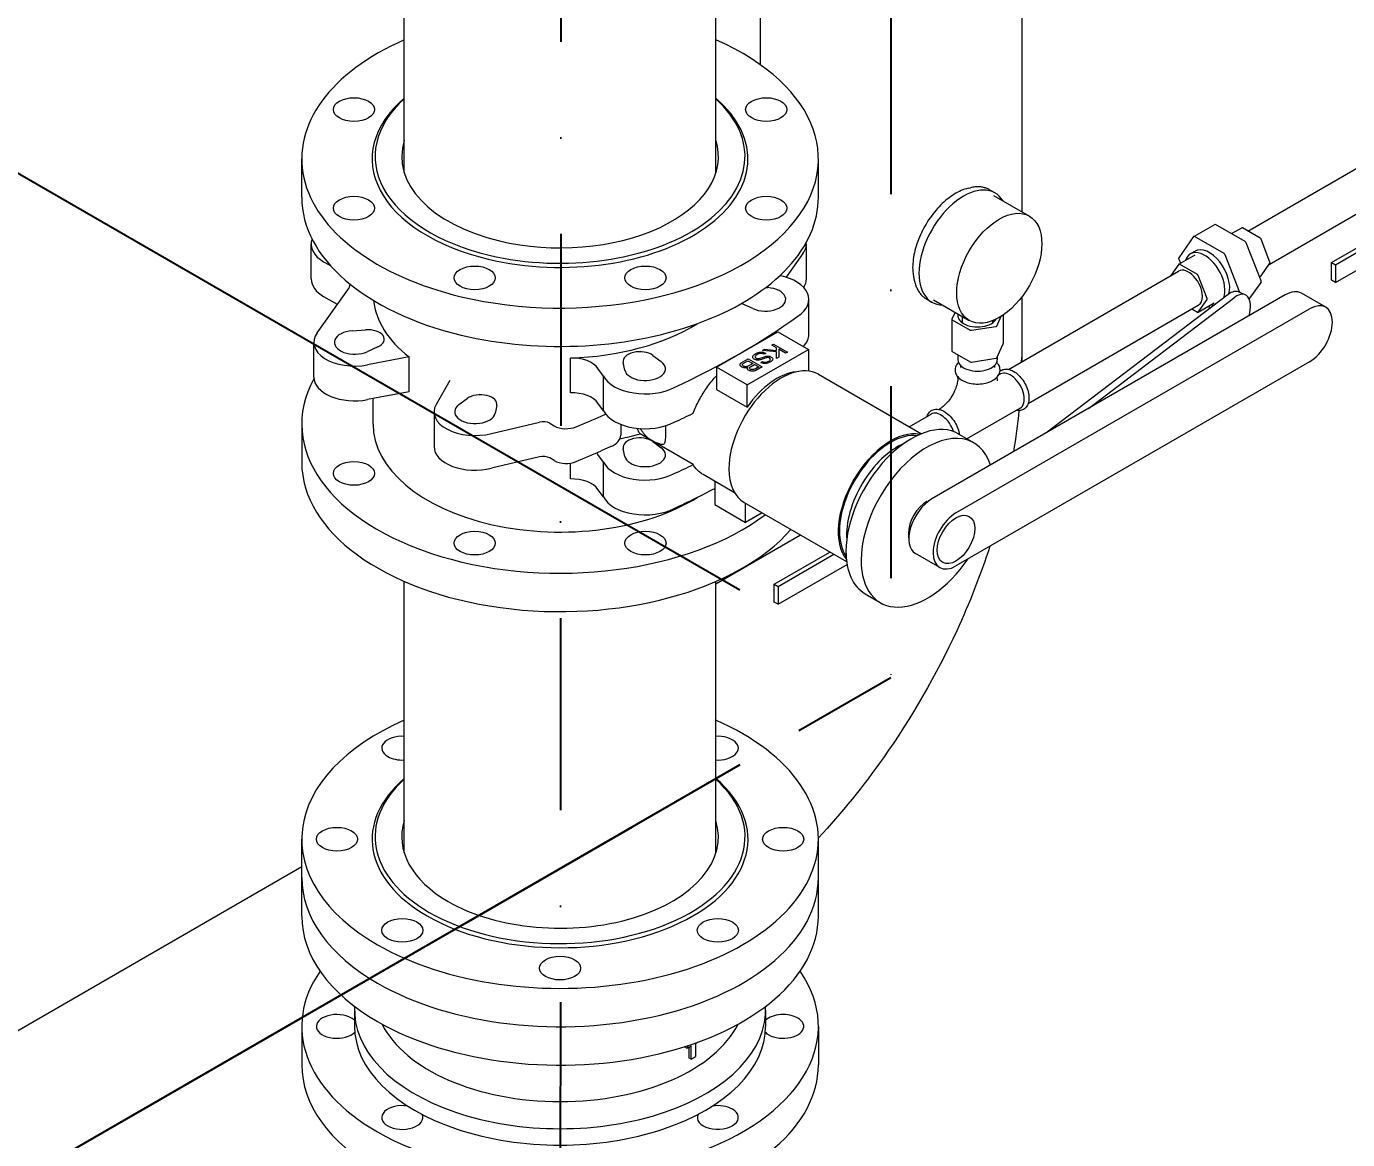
# Model space of a CAD drawing. Header units: millimetres. Extents: x -312439 to 477422, y -331570 to 212570.
# Drawn here: x 341843 to 342717, y 173061 to 173797 of the extents above; entities that cross this region are included whole.
import ezdxf

# ---------------------------------------------------------------- set-up
doc = ezdxf.new("R2010")
doc.units = ezdxf.units.MM
doc.linetypes.add('DASHDOT', pattern=[25.4, 12.7, -6.35, 0, -6.35])
doc.styles.add('ROMAND', font='ROMAND.SHX')
doc.dimstyles.new('1-50 (MILIMETRO)', dxfattribs={"dimscale": 0, "dimtxt": 125, "dimasz": 125, "dimexe": 100, "dimexo": 100, "dimgap": 50, "dimtad": 0, "dimdec": 0, "dimzin": 0, "dimdsep": 46, "dimtxsty": 'ROMAND', "dimcen": -390, "dimclrd": 1, "dimclre": 1, "dimclrt": 3, "dimadec": 0, "dimazin": 0, "dimtfac": 1, "dimtdec": 0, "dimtix": 1, "dimtmove": 2, "dimatfit": 2, "dimfxl": 1, "dimtvp": 1, "dimtolj": 1, "dimtzin": 0, "dimarcsym": 0})

# ---------------------------------------------------------------- blocks, each defined once
blk = doc.blocks.new('*D91')
at = {"color": 1, "lineweight": -2, "transparency": 16777216}
for p, q in [((340583.83, 175468.81), (340583.83, 175778.51)), ((340692.09, 175600.54), (343936.01, 173727.65)), ((344044.27, 173470.93), (344044.27, 173780.62))]:
    blk.add_line(p, q, dxfattribs=at)
at = {"color": 1, "transparency": 16777216}
for points in [[(340702.5, 175618.58), (340681.67, 175582.49), (340583.83, 175663.04)], [(343946.43, 173745.69), (343925.6, 173709.61), (344044.27, 173665.15)]]:
    blk.add_solid(points, dxfattribs=at)
at = {"layer": 'Defpoints', "color": 0, "transparency": 16777216}
for p in [(340583.83, 175353.34), (344044.27, 173665.15), (344044.27, 173355.46)]:
    blk.add_point(p, dxfattribs=at)
at = {"color": 3, "transparency": 16777216, "insert": (343306.82, 174243.74), "char_height": 125, "attachment_point": 5, "rotation": 330, "style": 'ROMAND'}
blk.add_mtext('\\A1;3996', dxfattribs=at)
blk = doc.blocks.new('*D127')
at = {"color": 1, "lineweight": -2, "transparency": 16777216}
for p, q in [((342314.56, 173424.3), (341072.55, 174141.37)), ((340339.68, 173602.78), (341064.3, 174021.14)), ((341373.43, 172880.94), (340131.42, 173598.01))]:
    blk.add_line(p, q, dxfattribs=at)
at = {"color": 1, "transparency": 16777216}
for points in [[(341053.88, 174039.18), (341074.71, 174003.1), (341172.55, 174083.64)], [(340329.26, 173620.82), (340350.09, 173584.74), (340231.42, 173540.28)]]:
    blk.add_solid(points, dxfattribs=at)
at = {"layer": 'Defpoints', "color": 0, "transparency": 16777216}
for p in [(341172.55, 174083.64), (342414.56, 173366.56), (341473.43, 172823.2)]:
    blk.add_point(p, dxfattribs=at)
at = {"color": 3, "transparency": 16777216, "insert": (340639.49, 173920.21), "char_height": 125, "attachment_point": 5, "rotation": 30, "style": 'ROMAND'}
blk.add_mtext('\\A1;1087', dxfattribs=at)
blk = doc.blocks.new('*D60')
at = {"color": 1, "lineweight": -2, "transparency": 16777216}
for p, q in [((342314.56, 175046.31), (341618.33, 174644.34)), ((341718.33, 174577.07), (341718.33, 173089.59)), ((342314.56, 173308.83), (341618.33, 172906.86))]:
    blk.add_line(p, q, dxfattribs=at)
at = {"color": 1, "transparency": 16777216}
for points in [[(341697.49, 174577.07), (341739.16, 174577.07), (341718.33, 174702.07)], [(341697.49, 173089.59), (341739.16, 173089.59), (341718.33, 172964.59)]]:
    blk.add_solid(points, dxfattribs=at)
at = {"layer": 'Defpoints', "color": 0, "transparency": 16777216}
for p in [(342414.56, 175104.04), (342414.56, 173366.56), (341718.33, 172964.59)]:
    blk.add_point(p, dxfattribs=at)
at = {"color": 3, "transparency": 16777216, "insert": (341593.33, 174175.95), "char_height": 125, "attachment_point": 5, "rotation": 90, "style": 'ROMAND'}
blk.add_mtext('\\A1;1737', dxfattribs=at)

msp = doc.modelspace()

# ---------------------------------------------------------------- linework, layer by layer
at = {"color": 6, "linetype": 'DASHDOT', "ltscale": 10}
for p, q in [((342196.579, 174422.222), (342195.725, 172746.055)), ((342414.561, 174067.409), (342414.561, 173366.564))]:
    msp.add_line(p, q, dxfattribs=at)
at = {"color": 5, "linetype": 'Continuous', "lineweight": 0, "extrusion": (4.44089e-16, 0.816497, 0.57735)}
for p, q in [((342092.663, 173700.454), (342092.663, 174185.405)), ((342298.787, 173700.454), (342298.787, 174134.251)), ((342328.032, 173828.679), (342328.032, 173771.965)), ((342501.089, 173828.679), (342501.089, 173674.629)), ((342024.873, 173684.155), (342024.873, 173709.555)), ((342366.577, 173684.155), (342366.577, 173709.555)), ((342650.718, 173661.836), (342725.761, 173705.163)), ((342465.575, 173690.099), (342467.264, 173690.495)), ((342479.838, 173689.108), (342483.471, 173687.01)), ((342482.514, 173685.354), (342506.154, 173671.705)), ((342664.694, 173639.783), (342738.805, 173682.571)), ((342706.042, 173641.067), (342769.09, 173677.467)), ((342708.597, 173639.592), (342771.645, 173675.992)), ((342614.871, 173658.267), (342628.728, 173666.267)), ((342648.876, 173654.9), (342629.284, 173666.211)), ((342639.86, 173660.105), (342646.605, 173664)), ((342658.825, 173657.156), (342647.047, 173663.956)), ((342708.597, 173627.792), (342771.645, 173664.192)), ((342031.111, 173630.127), (342031.111, 173653.127)), ((342358.616, 173630.127), (342358.616, 173653.127)), ((342614.746, 173658.151), (342604.951, 173644.215)), ((342635.019, 173646.9), (342615.428, 173658.211)), ((342659.353, 173628.805), (342649.557, 173654.053)), ((342665.256, 173641.304), (342659.367, 173656.482)), ((342356.376, 173646.896), (342345.249, 173631.305)), ((342604.951, 173643.306), (342606.014, 173640.564)), ((342605.036, 173640), (342615.748, 173646.184)), ((342615.717, 173648.521), (342612.573, 173646.706)), ((342645.318, 173621.266), (342635.7, 173646.053)), ((342044.028, 173638.774), (342039.556, 173641.356)), ((342492.274, 173570.359), (342604.845, 173635.352)), ((342604.936, 173639.907), (342599.61, 173632.329)), ((342617.256, 173633.156), (342605.478, 173639.956)), ((342659.367, 173632.204), (342665.256, 173640.582)), ((342706.042, 173629.267), (342706.042, 173641.067)), ((342706.042, 173641.067), (342708.597, 173639.592)), ((342708.597, 173639.592), (342708.597, 173627.792)), ((342430.131, 173628.708), (342430.632, 173627.047)), ((342623.686, 173617.304), (342617.798, 173632.482)), ((342651.511, 173616.741), (342659.353, 173627.897)), ((342658.289, 173631.547), (342659.267, 173632.112)), ((342708.597, 173627.792), (342706.042, 173629.267)), ((342035.075, 173594.414), (342055.439, 173622.953)), ((342048.482, 173613.203), (342039.556, 173618.356)), ((342331.792, 173624.5), (342333.157, 173624.403)), ((342438.12, 173616.851), (342441.753, 173614.754)), ((342675.402, 173619.612), (342441.575, 173484.612)), ((342501.089, 173618.181), (342501.089, 173578.514)), ((342637.673, 173619.896), (342517.127, 173528.232)), ((342545.243, 173544.465), (342641.966, 173618.014)), ((342648.85, 173619.717), (342644.557, 173621.599)), ((342702.149, 173611.418), (342686.118, 173620.674)), ((342323.219, 173610.551), (342316.24, 173613.696)), ((342360.342, 173593.679), (342360.342, 173616.679)), ((342442.71, 173616.411), (342466.35, 173602.762)), ((342457.039, 173608.137), (342454.933, 173603.599)), ((342457.605, 173475.357), (342691.432, 173610.357)), ((342505.318, 173547.767), (342617.889, 173612.76)), ((342613.585, 173610.275), (342617.256, 173608.156)), ((342617.698, 173608.112), (342628.411, 173614.297)), ((342617.798, 173608.204), (342623.686, 173616.582)), ((342624.443, 173612.006), (342626.066, 173611.07)), ((342454.903, 173603.467), (342454.903, 173582.467)), ((342455.162, 173603.106), (342466.94, 173596.306)), ((342461.866, 173601.128), (342461.866, 173605.351)), ((342481.887, 173601.128), (342481.887, 173602.606)), ((342484.508, 173599.024), (342487.51, 173605.492)), ((342488.85, 173606.371), (342488.85, 173587.445)), ((342058.293, 173595.903), (342067.08, 173596.529)), ((342299.174, 173571.737), (342339.769, 173595.174)), ((342339.769, 173595.174), (342360.066, 173583.455)), ((342467.794, 173596.174), (342483.883, 173598.663)), ((342032.834, 173565.183), (342032.834, 173588.183)), ((342075.211, 173585.196), (342068.231, 173582.051)), ((342319.471, 173560.018), (342360.066, 173583.455)), ((342329.664, 173582.878), (342331.045, 173583.675)), ((342338.898, 173581.931), (342329.664, 173582.878)), ((342331.045, 173583.675), (342338.812, 173582.878)), ((342335.705, 173586.416), (342336.87, 173587.088)), ((342338.812, 173584.622), (342335.705, 173586.416)), ((342336.87, 173587.088), (342346.104, 173581.807)), ((342338.812, 173582.878), (342338.812, 173584.622)), ((342338.898, 173577.597), (342338.898, 173581.931)), ((342344.939, 173581.134), (342340.322, 173583.75)), ((342340.322, 173583.75), (342340.365, 173578.494)), ((342360.066, 173583.455), (342360.066, 173569.226)), ((342455.162, 173582.106), (342466.94, 173575.306)), ((342484.508, 173578.024), (342488.819, 173587.313)), ((342095.83, 173578.535), (342068.432, 173573.319)), ((342095.83, 173555.535), (342095.83, 173578.535)), ((342202.553, 173554.846), (342202.553, 173577.846)), ((342238.597, 173569.809), (342237.513, 173574.882)), ((342257.143, 173579.576), (342262.589, 173575.546)), ((342314.821, 173573.71), (342314.95, 173574.034)), ((342314.821, 173573.362), (342314.821, 173573.71)), ((342314.864, 173573.237), (342314.821, 173573.362)), ((342314.95, 173572.938), (342314.864, 173573.237)), ((342314.95, 173574.034), (342315.166, 173574.308)), ((342315.166, 173574.308), (342315.425, 173574.557)), ((342315.425, 173574.557), (342315.597, 173574.707)), ((342315.597, 173574.707), (342320.171, 173577.348)), ((342316.374, 173573.411), (342316.417, 173573.735)), ((342316.46, 173573.112), (342316.374, 173573.411)), ((342316.417, 173573.735), (342316.633, 173574.009)), ((342316.719, 173572.814), (342316.46, 173573.112)), ((342316.633, 173574.009), (342316.935, 173574.283)), ((342316.935, 173574.283), (342319.999, 173576.052)), ((342319.999, 173576.052), (342323.192, 173574.258)), ((342323.192, 173574.258), (342320.128, 173572.49)), ((342320.171, 173577.348), (342329.405, 173572.066)), ((342321.595, 173572.091), (342324.227, 173573.661)), ((342323.17, 173578.538), (342323.278, 173578.999)), ((342323.192, 173578.052), (342323.17, 173578.538)), ((342323.364, 173577.753), (342323.192, 173578.052)), ((342323.278, 173578.999), (342323.515, 173579.41)), ((342323.688, 173577.367), (342323.364, 173577.753)), ((342323.515, 173579.41), (342323.731, 173579.684)), ((342324.012, 173577.105), (342323.688, 173577.367)), ((342323.731, 173579.684), (342324.012, 173579.945)), ((342324.012, 173579.945), (342324.529, 173580.369)), ((342324.443, 173576.856), (342324.012, 173577.105)), ((342324.227, 173573.661), (342327.118, 173571.991)), ((342325.177, 173576.607), (342324.443, 173576.856)), ((342324.529, 173580.369), (342325.306, 173580.817)), ((342324.788, 173578.874), (342324.745, 173578.749)), ((342324.745, 173578.749), (342324.745, 173578.45)), ((342324.745, 173578.45), (342324.875, 173578.176)), ((342324.918, 173579.148), (342324.788, 173578.874)), ((342324.875, 173578.176), (342325.134, 173577.878)), ((342325.134, 173579.422), (342324.918, 173579.148)), ((342325.436, 173579.696), (342325.134, 173579.422)), ((342325.134, 173577.878), (342325.587, 173577.641)), ((342325.651, 173576.482), (342325.177, 173576.607)), ((342325.306, 173580.817), (342325.759, 173581.054)), ((342325.824, 173579.97), (342325.436, 173579.696)), ((342325.587, 173577.641), (342325.997, 173577.504)), ((342326.406, 173576.42), (342325.651, 173576.482)), ((342325.759, 173581.054), (342326.234, 173581.253)), ((342326.04, 173580.095), (342325.824, 173579.97)), ((342325.997, 173577.504), (342326.428, 173577.454)), ((342326.557, 173580.344), (342326.04, 173580.095)), ((342326.234, 173581.253), (342326.708, 173581.428)), ((342327.205, 173576.433), (342326.406, 173576.42)), ((342326.428, 173577.454), (342326.903, 173577.479)), ((342327.248, 173580.593), (342326.557, 173580.344)), ((342326.708, 173581.428), (342327.162, 173581.565)), ((342326.903, 173577.479), (342327.442, 173577.566)), ((342327.162, 173581.565), (342327.636, 173581.664)), ((342327.96, 173576.595), (342327.205, 173576.433)), ((342327.895, 173580.767), (342327.248, 173580.593)), ((342327.442, 173577.566), (342328.068, 173577.728)), ((342327.636, 173581.664), (342328.132, 173581.726)), ((342328.542, 173580.817), (342327.895, 173580.767)), ((342328.197, 173576.657), (342327.96, 173576.595)), ((342328.068, 173577.728), (342329.643, 173578.264)), ((342328.132, 173581.726), (342328.801, 173581.739)), ((342331.908, 173577.902), (342328.197, 173576.657)), ((342329.233, 173580.792), (342328.542, 173580.817)), ((342328.542, 173574.863), (342329.664, 173575.511)), ((342328.758, 173574.739), (342328.542, 173574.863)), ((342329.146, 173574.564), (342328.758, 173574.739)), ((342328.801, 173581.739), (342329.535, 173581.714)), ((342329.578, 173574.415), (342329.146, 173574.564)), ((342329.751, 173580.693), (342329.233, 173580.792)), ((342329.535, 173581.714), (342330.053, 173581.614)), ((342330.355, 173574.215), (342329.578, 173574.415)), ((342329.643, 173578.264), (342331.779, 173578.974)), ((342329.664, 173575.511), (342330.139, 173575.287)), ((342330.225, 173580.518), (342329.751, 173580.693)), ((342330.053, 173581.614), (342330.527, 173581.49)), ((342330.139, 173575.287), (342330.614, 173575.162)), ((342330.743, 173580.319), (342330.225, 173580.518)), ((342331.023, 173574.153), (342330.355, 173574.215)), ((342330.527, 173581.49), (342331.002, 173581.315)), ((342330.614, 173575.162), (342331.347, 173575.087)), ((342331.822, 173580.942), (342330.743, 173580.319)), ((342331.002, 173581.315), (342331.433, 173581.116)), ((342331.477, 173574.166), (342331.023, 173574.153)), ((342331.347, 173575.087), (342331.692, 173575.087)), ((342331.433, 173581.116), (342331.822, 173580.942)), ((342332.124, 173574.24), (342331.477, 173574.166)), ((342331.692, 173575.087), (342332.253, 173575.162)), ((342331.779, 173578.974), (342332.037, 173579.023)), ((342332.188, 173577.99), (342331.908, 173577.902)), ((342332.037, 173579.023), (342332.534, 173579.111)), ((342332.361, 173574.278), (342332.124, 173574.24)), ((342332.749, 173578.114), (342332.188, 173577.99)), ((342332.253, 173575.162), (342332.728, 173575.287)), ((342332.814, 173574.39), (342332.361, 173574.278)), ((342332.534, 173579.111), (342333.03, 173579.148)), ((342332.728, 173575.287), (342333.203, 173575.461)), ((342333.03, 173578.152), (342332.749, 173578.114)), ((342333.03, 173574.464), (342332.814, 173574.39)), ((342333.03, 173579.148), (342333.289, 173579.148)), ((342333.677, 173578.102), (342333.03, 173578.152)), ((342333.505, 173574.589), (342333.03, 173574.464)), ((342333.203, 173575.461), (342333.85, 173575.785)), ((342333.289, 173579.148), (342333.979, 173579.073)), ((342333.936, 173574.788), (342333.505, 173574.589)), ((342334.281, 173577.878), (342333.677, 173578.102)), ((342333.85, 173575.785), (342334.195, 173576.034)), ((342334.411, 173575.013), (342333.936, 173574.788)), ((342333.979, 173579.073), (342334.411, 173578.974)), ((342334.195, 173576.034), (342334.605, 173576.445)), ((342334.777, 173577.367), (342334.281, 173577.878)), ((342334.411, 173578.974), (342335.058, 173578.725)), ((342335.403, 173575.586), (342334.411, 173575.013)), ((342334.605, 173576.445), (342334.756, 173576.732)), ((342334.756, 173576.732), (342334.821, 173577.043)), ((342334.821, 173577.043), (342334.777, 173577.367)), ((342335.058, 173578.725), (342335.446, 173578.5)), ((342335.554, 173575.723), (342335.403, 173575.586)), ((342335.446, 173578.5), (342335.813, 173578.239)), ((342335.835, 173576.009), (342335.554, 173575.723)), ((342335.813, 173578.239), (342336.072, 173577.965)), ((342335.964, 173576.159), (342335.835, 173576.009)), ((342336.18, 173576.433), (342335.964, 173576.159)), ((342336.072, 173577.965), (342336.245, 173577.691)), ((342336.309, 173576.707), (342336.18, 173576.433)), ((342336.245, 173577.691), (342336.352, 173577.404)), ((342336.396, 173577.006), (342336.309, 173576.707)), ((342336.352, 173577.404), (342336.396, 173577.006)), ((342340.365, 173578.494), (342338.898, 173577.597)), ((342346.104, 173581.807), (342344.939, 173581.134)), ((342691.432, 173575.357), (342457.605, 173440.357)), ((342458.833, 173579.987), (342458.833, 173576.712)), ((342467.794, 173575.174), (342483.883, 173577.663)), ((342484.92, 173578.91), (342484.92, 173576.712)), ((342224.399, 173565.936), (342220.798, 173570.934)), ((342224.399, 173542.936), (342224.399, 173565.936)), ((342299.174, 173571.737), (342299.174, 173557.02)), ((342319.471, 173560.018), (342299.174, 173571.737)), ((342315.08, 173572.614), (342314.95, 173572.938)), ((342315.295, 173572.34), (342315.08, 173572.614)), ((342315.986, 173571.842), (342315.295, 173572.34)), ((342316.762, 173571.493), (342315.986, 173571.842)), ((342317.065, 173572.564), (342316.719, 173572.814)), ((342317.237, 173571.369), (342316.762, 173571.493)), ((342317.496, 173572.315), (342317.065, 173572.564)), ((342317.712, 173571.294), (342317.237, 173571.369)), ((342317.971, 173572.191), (342317.496, 173572.315)), ((342318.186, 173571.269), (342317.712, 173571.294)), ((342318.359, 173572.116), (342317.971, 173572.191)), ((342319.222, 173571.369), (342318.186, 173571.269)), ((342318.791, 173572.116), (342318.359, 173572.116)), ((342319.222, 173572.166), (342318.791, 173572.116)), ((342319.654, 173572.315), (342319.222, 173572.166)), ((342319.783, 173571.493), (342319.222, 173571.369)), ((342319.567, 173571.02), (342319.697, 173571.344)), ((342319.61, 173570.746), (342319.567, 173571.02)), ((342319.697, 173570.447), (342319.61, 173570.746)), ((342320.128, 173572.49), (342319.654, 173572.315)), ((342319.697, 173571.344), (342319.783, 173571.493)), ((342319.912, 173570.173), (342319.697, 173570.447)), ((342320.171, 173569.924), (342319.912, 173570.173)), ((342320.732, 173569.6), (342320.171, 173569.924)), ((342321.164, 173569.4), (342320.732, 173569.6)), ((342320.991, 173571.344), (342321.034, 173571.568)), ((342320.991, 173571.045), (342320.991, 173571.344)), ((342321.164, 173570.746), (342320.991, 173571.045)), ((342321.034, 173571.568), (342321.25, 173571.842)), ((342321.509, 173570.497), (342321.164, 173570.746)), ((342321.638, 173569.276), (342321.164, 173569.4)), ((342321.25, 173571.842), (342321.595, 173572.091)), ((342321.94, 173570.297), (342321.509, 173570.497)), ((342322.156, 173569.176), (342321.638, 173569.276)), ((342322.415, 173570.173), (342321.94, 173570.297)), ((342322.674, 173569.126), (342322.156, 173569.176)), ((342323.364, 173570.173), (342322.415, 173570.173)), ((342323.235, 173569.151), (342322.674, 173569.126)), ((342323.321, 173569.151), (342323.235, 173569.151)), ((342323.882, 173569.226), (342323.321, 173569.151)), ((342323.882, 173570.272), (342323.364, 173570.173)), ((342324.314, 173570.422), (342323.882, 173570.272)), ((342324.4, 173569.326), (342323.882, 173569.226)), ((342324.788, 173570.596), (342324.314, 173570.422)), ((342324.831, 173569.475), (342324.4, 173569.326)), ((342325.004, 173570.721), (342324.788, 173570.596)), ((342325.263, 173569.675), (342324.831, 173569.475)), ((342327.118, 173571.991), (342325.004, 173570.721)), ((342329.405, 173572.066), (342325.263, 173569.675)), ((342366.578, 173567.081), (342434.685, 173527.76)), ((342458.833, 173564.821), (342458.833, 173565.437)), ((342460.67, 173572.858), (342460.67, 173571.521)), ((342483.083, 173572.858), (342483.083, 173571.521)), ((342484.92, 173564.821), (342484.92, 173565.437)), ((342487.005, 173567.317), (342485.774, 173566.606)), ((342122.771, 173562.98), (342113.737, 173547.163)), ((342299.174, 173557.02), (342319.471, 173545.301)), ((342319.471, 173545.301), (342319.471, 173560.018)), ((342095.83, 173555.535), (342068.432, 173550.319)), ((342072.026, 173534.155), (342072.026, 173551.003)), ((342128.861, 173547.046), (342134.308, 173551.076)), ((342224.399, 173542.936), (342220.798, 173547.934)), ((342112.373, 173542.261), (342112.373, 173519.261)), ((342153.937, 173546.382), (342152.853, 173541.309)), ((342222.949, 173539.456), (342225.852, 173540.735)), ((342426.588, 173532.435), (342441.106, 173540.817)), ((342446.908, 173544.167), (342446.375, 173543.859)), ((342500.049, 173544.725), (342464.874, 173524.416)), ((342024.873, 173534.155), (342024.873, 173508.755)), ((342150.274, 173527.903), (342182.198, 173535.498)), ((342188.861, 173534.729), (342191.918, 173532.964)), ((342235.851, 173533.963), (342235.851, 173526.899)), ((342283.76, 173507.343), (342248.661, 173527.607)), ((342257.143, 173522.576), (342262.589, 173518.546)), ((342459.528, 173527.557), (342469.542, 173521.674)), ((342182.198, 173512.498), (342150.274, 173504.903)), ((342224.399, 173508.936), (342220.798, 173513.934)), ((342229.293, 173519.25), (342222.949, 173516.456)), ((342238.597, 173512.809), (342237.513, 173517.882)), ((342191.918, 173509.964), (342188.861, 173511.729)), ((342202.553, 173497.846), (342202.553, 173508.315)), ((342224.399, 173485.936), (342224.399, 173508.936)), ((342311.165, 173488.766), (342290.364, 173500.775)), ((342298.078, 173496.321), (342298.078, 173480.879)), ((342224.399, 173485.936), (342220.798, 173490.934)), ((342298.078, 173480.879), (342318.376, 173469.16)), ((342317.589, 173482.229), (342385.27, 173443.153)), ((342318.376, 173469.16), (342318.376, 173481.774)), ((342329.3, 173475.467), (342318.376, 173469.16)), ((342298.787, 173428.527), (342354.695, 173460.805)), ((342337.383, 173428.221), (342374.258, 173449.511)), ((342339.937, 173426.746), (342376.813, 173448.036)), ((342446.889, 173439.295), (342430.858, 173448.551)), ((342339.937, 173414.946), (342385.561, 173441.287)), ((342092.663, 173250.454), (342092.663, 173430.082)), ((342298.787, 173250.454), (342298.787, 173430.082)), ((342337.383, 173416.421), (342337.383, 173428.221)), ((342337.383, 173428.221), (342339.937, 173426.746)), ((342339.937, 173426.746), (342339.937, 173414.946)), ((342339.937, 173414.946), (342337.383, 173416.421)), ((342397.488, 173421.958), (342407.502, 173416.075)), ((342024.873, 173208.755), (342024.873, 173259.555)), ((342366.577, 173208.755), (342366.577, 173259.555)), ((341613.723, 173004.114), (342024.873, 173241.492)), ((342059.779, 173146.568), (342059.779, 173135.755)), ((342331.672, 173146.568), (342331.672, 173135.755)), ((342024.873, 173135.755), (342024.873, 173110.355)), ((342366.577, 173135.755), (342366.577, 173110.355)), ((342279.677, 173121.272), (342278.075, 173122.196)), ((342280.891, 173121.919), (342280.891, 173115.023)), ((342282.491, 173114.1), (342282.491, 173122.797)), ((342285.34, 173124.443), (342285.34, 173115.745)), ((342282.491, 173114.1), (342280.891, 173115.023))]:
    msp.add_line(p, q, dxfattribs=at)
at = {"color": 6, "linetype": 'DASHDOT', "ltscale": 10, "extrusion": (4.44089e-16, 0.816497, 0.57735)}
msp.add_line((341473.433, 172823.204), (342414.561, 173366.564), dxfattribs=at)
at = {"color": 5, "linetype": 'Continuous', "lineweight": 0}
for centre, major_axis, ratio, start_param, end_param in [((342195.725, 173709.555), (-170.852, 0), 0.5773503, 5.3599285, 7.4612826), ((342195.725, 173709.555), (-170.852, 0), 0.5773503, 1.1780972, 4.0648495), ((342195.725, 173709.555), (-124.312, 0), 0.5773503, 5.6898207, 7.4612826), ((342195.725, 173711.155), (122.352, 0), 0.5773503, 2.5724111, 4.3196899), ((342195.725, 173709.555), (-124.312, 0), 0.5773503, 1.1780972, 3.7349573), ((342195.725, 173711.155), (122.352, 0), 0.5773503, 4.3196899, 6.8523669), ((342195.725, 173711.155), (104.716, 0), 0.5773503, 2.9636533, 4.3196899), ((342195.725, 173711.155), (104.716, 0), 0.5773503, 4.3196899, 6.4611246), ((342462.612, 173650.882), (-20.859, -36.128), 0.5773503, 2.8375594, 6.5872185), ((342195.725, 173684.155), (170.852, 0), 0.5773503, 3.1415927, 4.3196899), ((342195.725, 173684.155), (170.852, 0), 0.5773503, 4.3196899, 6.2831853), ((342629.284, 173665.303), (-0.556, 0.963), 0.5773503, 5.4977871, 6.2831853), ((342647.047, 173663.233), (-0.442, 0.766), 0.5773503, 5.4977871, 6.2831853), ((342059.943, 173653.127), (-28.832, 0), 0.5773503, 6.078, 7.0685835), ((342331.507, 173653.127), (27.109, 0), 0.5773503, 5.8737687, 6.3559681), ((342615.428, 173657.303), (-0.556, 0.963), 0.5773503, 5.4977871, 6.5449847), ((342648.876, 173653.992), (-0.556, 0.963), 0.5773503, 4.4505896, 5.4977871), ((342658.825, 173656.434), (-0.442, 0.766), 0.5773503, 4.4505896, 5.4977871), ((342605.632, 173643.367), (-0.556, 0.963), 0.5773503, 0.2617994, 1.3089969), ((342622.079, 173630.241), (-9.506, 16.465), 0.5773503, 3.5787297, 6.7505587), ((342625.223, 173632.056), (-9.506, 16.465), 0.5773503, 3.6403335, 6.2831853), ((342635.019, 173645.992), (-0.556, 0.963), 0.5773503, 4.4505896, 5.4977871), ((342611.367, 173624.056), (6.522, -11.296), 0.5773503, 0.7853982, 3.1415927), ((342605.478, 173639.233), (-0.442, 0.766), 0.5773503, 5.4977871, 6.5449847), ((342664.714, 173641.256), (0.442, -0.766), 0.5773503, 0.2617994, 1.3089969), ((342059.943, 173630.127), (-28.832, 0), 0.5773503, 0, 0.7853982), ((342038.453, 173626.993), (18.371, 0), 0.5773503, 5.8923976, 6.2577611), ((342331.536, 173616.679), (28.806, 0), 0.5773503, 5.5507149, 7.5144461), ((342331.507, 173630.127), (27.109, 0), 0.5773503, 5.9220989, 6.2831853), ((342617.256, 173632.434), (-0.442, 0.766), 0.5773503, 4.4505896, 5.4977871), ((342658.825, 173632.878), (0.442, -0.766), 0.5773503, 0, 0.2617994), ((342658.672, 173628.745), (0.556, -0.963), 0.5773503, 0.2617994, 1.3089969), ((342331.507, 173616.683), (13.472, 0), 0.5773503, 4.0497563, 7.7312146), ((342611.367, 173624.056), (6.522, -11.296), 0.5773503, 0, 0.7853982), ((342623.145, 173617.256), (0.442, -0.766), 0.5773503, 0.2617994, 1.3089969), ((342637.673, 173605.896), (6.884, 15.704), 0.493747, 0, 0.7260513), ((342641.966, 173604.014), (-6.884, -15.704), 0.493747, 1.8967117, 3.867644), ((342675.402, 173602.112), (10.717, 18.562), 0.5773503, 0, 0.7853982), ((342195.725, 173620.655), (-123.699, 0), 0.5773503, 0.06591, 0.6307786), ((342323.021, 173618.713), (-11.023, 0), 0.5773503, 0.8477105, 0.9081637), ((342617.256, 173608.878), (0.442, -0.766), 0.5773503, 5.4977871, 6.5449847), ((342622.079, 173630.241), (-9.506, 16.465), 0.5773503, 2.6742192, 2.8510779), ((342691.432, 173592.857), (-10.717, -18.562), 0.5773503, 0.7853982, 3.9269908), ((342195.725, 173649.155), (123.699, 0), 0.5773503, 4.7676151, 5.5340199), ((341946.31, 173793.155), (520.517, 0), 0.5773503, 5.3865482, 5.6090261), ((342455.788, 173603.467), (-0.885, 0), 0.5773503, 6.0213859, 7.0685835), ((342471.876, 173605.956), (-13.044, 0), 0.5773503, 6.1406542, 7.0685835), ((342471.876, 173597.712), (-13.044, 0), 0.5773503, 5.5872933, 5.7039844), ((342471.876, 173605.956), (-13.044, 0), 0.5773503, 0.7853982, 2.8363511), ((342471.876, 173597.712), (-13.044, 0), 0.5773503, 3.7207935, 3.8374847), ((342059.943, 173588.183), (-27.109, 0), 0.5773503, 5.8737687, 8.1724889), ((342059.943, 173588.183), (-13.472, 0), 0.5773503, 4.8351545, 8.5166127), ((342068.43, 173590.213), (11.023, 0), 0.5773503, 5.3750201, 7.9767471), ((342331.536, 173593.679), (28.806, 0), 0.5773503, 5.7666453, 6.2831853), ((342467.565, 173596.667), (0.885, 0), 0.5773503, 3.9269908, 4.9741884), ((342483.654, 173599.156), (0.885, 0), 0.5773503, 4.9741884, 6.0213859), ((342248.453, 173575.661), (11.023, 0), 0.5773503, 0.6626311, 3.2643581), ((342455.788, 173582.467), (-0.885, 0), 0.5773503, 0, 0.7853982), ((342487.965, 173587.445), (0.885, 0), 0.5773503, 6.0213859, 6.2831853), ((342203.567, 173567.256), (-18.371, 0), 0.5773503, 3.4957179, 4.7676151), ((342251.968, 173570.761), (-13.472, 0), 0.5773503, 0.1227655, 3.8042237), ((342471.876, 173576.712), (-13.044, 0), 0.5773503, 0, 3.1415927), ((342467.565, 173575.667), (0.885, 0), 0.5773503, 3.9269908, 4.9741884), ((342483.654, 173578.156), (0.885, 0), 0.5773503, 4.9741884, 6.0213859), ((342414.561, 173578.514), (-86.528, 0), 0.5773503, 3.078168, 3.1415927), ((342414.561, 173578.514), (86.528, 0), 0.5773503, 6.2197607, 6.2831853), ((342059.943, 173565.183), (-27.109, 0), 0.5773503, 0, 1.8893036), ((342251.975, 173570.745), (-28.806, 0), 0.5773503, 0.2933434, 2.3032668), ((342342.084, 173524.655), (-24.495, -42.426), 0.5773503, 3.1415927, 5.4977871), ((342339.221, 173526.308), (23.27, 40.305), 0.5773503, 0.3872078, 1.4290703), ((342493.527, 173556.021), (6.522, -11.296), 0.5773503, 0, 3.1415927), ((342195.725, 173534.155), (170.852, 0), 0.5773503, 2.833735, 5.6302998), ((342139.482, 173542.261), (27.109, 0), 0.5773503, 2.8230854, 5.1218056), ((342139.482, 173542.261), (-13.472, 0), 0.5773503, 5.6205526, 9.3020109), ((342142.998, 173547.161), (11.023, 0), 0.5773503, 6.1604182, 8.7621453), ((342203.567, 173544.256), (-18.371, 0), 0.5773503, 3.4957179, 4.7676151), ((341907.448, 173776.2), (517.381, 0), 0.5773503, 5.3282352, 5.3682023), ((342251.975, 173547.745), (-28.806, 0), 0.5773503, 0.2933434, 2.3032668), ((341946.31, 173770.155), (520.517, 0), 0.5773503, 5.3865482, 5.4177363), ((342447.628, 173529.521), (6.522, -11.296), 0.5773503, 1.2234231, 3.1415927), ((342195.725, 173534.155), (-123.699, 0), 0.5773503, 0, 2.4003829), ((342184.531, 173532.229), (6.124, 0), 0.5773503, 0.7853982, 1.961584), ((342199.712, 173537.464), (11.023, 0), 0.5773503, 3.9269908, 5.3544297), ((342414.333, 173482.942), (-24.495, -42.426), 0.5773503, 3.3370905, 6.064011), ((342428.508, 173474.758), (-31.02, -52.799), 0.5823607, 3.1415927, 5.5021835), ((342438.522, 173468.875), (-31.02, -52.799), 0.5823607, 2.6525624, 5.5021835), ((342219.188, 173526.899), (16.663, 0), 0.5773503, 5.3639692, 6.2831853), ((342195.725, 173592.155), (123.699, 0), 0.5773503, 5.0382336, 5.1546022), ((342248.453, 173518.661), (11.023, 0), 0.5773503, 0.6626311, 3.2643581), ((342047.215, 173694.898), (233.085, -175.431), 0.1043952, 5.905742, 5.9619009), ((342414.333, 173482.942), (23.921, 41.432), 0.5773503, 0.7853982, 2.8735652), ((342419.069, 173480.207), (-23.921, -41.432), 0.5773503, 3.805993, 5.5722222), ((342414.333, 173482.942), (23.921, 41.432), 0.5773503, 0.2430827, 0.7853982), ((342139.482, 173519.261), (-27.109, 0), 0.5773503, 0, 1.9802129), ((342184.531, 173509.229), (-6.124, 0), 0.5773503, 3.9269908, 5.1031767), ((341907.448, 173753.2), (-517.381, 0), 0.5773503, 2.1866425, 2.2266097), ((342203.567, 173510.256), (-18.371, 0), 0.5773503, 3.4957179, 3.6171654), ((342251.968, 173513.761), (-13.472, 0), 0.5773503, 0.1227655, 3.8042237), ((342195.725, 173508.755), (-170.852, 0), 0.5773503, 0, 2.6758126), ((342199.712, 173514.464), (-11.023, 0), 0.5773503, 0.7853982, 2.212837), ((342251.975, 173513.745), (-28.806, 0), 0.5773503, 0.2933434, 2.3032668), ((341946.31, 173736.155), (520.517, 0), 0.5773503, 5.3865482, 5.4177363), ((342342.084, 173524.655), (-24.495, -42.426), 0.5773503, 5.4977871, 6.2831853), ((342203.567, 173487.256), (-18.371, 0), 0.5773503, 3.4957179, 4.7676151), ((342251.975, 173490.745), (-28.806, 0), 0.5773503, 0.2933434, 2.3032668), ((341946.31, 173713.155), (520.517, 0), 0.5773503, 5.3865482, 5.4544475), ((342441.575, 173467.112), (-10.717, -18.562), 0.5773503, 3.9269908, 6.2831853), ((342438.522, 173468.875), (-8.773, -15.195), 0.5773503, 3.9269908, 5.4977871), ((342457.605, 173457.857), (10.717, 18.562), 0.5773503, 0.7853982, 3.9269908), ((342438.522, 173468.875), (-8.773, -15.195), 0.5773503, 5.4977871, 5.7209135), ((342428.508, 173474.758), (-31.02, -52.799), 0.5823607, 5.5021835, 6.2831853), ((342438.522, 173468.875), (-31.02, -52.799), 0.5823607, 5.5021835, 7.7405636), ((342195.725, 173259.555), (-170.852, 0), 0.5773503, 5.3599285, 7.0685835), ((342195.725, 173259.555), (-170.852, 0), 0.5773503, 0.7853982, 4.0648495), ((342091.369, 173319.805), (-13.595, 0), 0.5773503, 4.6170765, 7.0685835), ((342300.081, 173319.805), (-13.595, 0), 0.5773503, 1.4754839, 4.8077014), ((342091.369, 173319.805), (-13.595, 0), 0.5773503, 0.7853982, 1.6661088), ((342195.725, 173259.555), (-124.312, 0), 0.5773503, 5.6898207, 7.0685835), ((342195.725, 173261.155), (122.352, 0), 0.5773503, 2.5724111, 3.9269908), ((342195.725, 173259.555), (-124.312, 0), 0.5773503, 0.7853982, 3.7349573), ((342195.725, 173261.155), (122.352, 0), 0.5773503, 3.9269908, 6.8523669), ((342195.725, 173261.155), (104.716, 0), 0.5773503, 2.9636533, 3.9269908), ((342195.725, 173261.155), (104.716, 0), 0.5773503, 3.9269908, 6.4611246), ((342195.725, 173234.155), (-170.852, 0), 0.5773503, 0, 0.7853982), ((342195.725, 173234.155), (170.852, 0), 0.5773503, 3.1415927, 3.9269908), ((342195.725, 173234.155), (-170.852, 0), 0.5773503, 0.7853982, 3.1415927), ((342195.725, 173234.155), (170.852, 0), 0.5773503, 3.9269908, 6.2831853), ((342195.725, 173208.755), (170.852, 0), 0.5773503, 3.1415927, 3.9269908), ((342195.725, 173208.755), (170.852, 0), 0.5773503, 3.9269908, 6.2831853), ((342195.725, 173135.755), (170.852, 0), 0.5773503, 2.7625544, 3.9269908), ((342195.725, 173135.755), (170.852, 0), 0.5773503, 3.9269908, 6.6622236), ((342195.725, 173146.568), (-135.947, 0), 0.5773503, 6.2526983, 9.455265), ((342048.143, 173135.755), (13.595, 0), 0.5773503, 0.7853982, 5.7639057), ((342048.143, 173135.755), (13.595, 0), 0.5773503, 0.543593, 0.7853982), ((342195.725, 173156.728), (-122.474, 0), 0.5773503, 0.2785726, 2.8630201), ((342343.307, 173135.755), (13.595, 0), 0.5773503, 3.6608723, 7.0685835), ((342343.307, 173135.755), (13.595, 0), 0.5773503, 0.7853982, 2.5979996), ((342195.725, 173135.755), (-135.947, 0), 0.5773503, 0, 3.1415927), ((342195.725, 173180.824), (82.062, 183.423), 0.4956684, 4.6132657, 4.6141462), ((342195.031, 173181.225), (84.235, 188.281), 0.4956684, 4.6145045, 4.6247609), ((342195.031, 173174.938), (125.718, 0), 0.5773503, 5.451052, 5.481758), ((342195.031, 173174.938), (125.718, 0), 0.5773503, 5.5138163, 5.529246), ((342195.725, 173110.355), (-170.852, 0), 0.5773503, 0, 0.7853982), ((342195.725, 173110.355), (-170.852, 0), 0.5773503, 0.7853982, 3.1415927), ((342195.031, 173166.24), (125.718, 0), 0.5773503, 5.481758, 5.5138163), ((342091.369, 173075.505), (13.595, 0), 0.5773503, 1.3046778, 6.5493038), ((342300.081, 173075.505), (13.595, 0), 0.5773503, 0.7853982, 1.8369149), ((342300.081, 173075.505), (13.595, 0), 0.5773503, 2.8754741, 7.0685835)]:
    msp.add_ellipse(centre, major_axis=major_axis, ratio=ratio, start_param=start_param, end_param=end_param, dxfattribs=at)
for centre, major_axis in [((342059.377, 173742.162), (-13.595, 0)), ((342332.073, 173742.162), (-13.595, 0)), ((342059.377, 173676.948), (-13.595, 0)), ((342332.073, 173676.948), (-13.595, 0)), ((342486.252, 173637.233), (-19.902, -34.471)), ((342139.248, 173630.835), (-13.595, 0)), ((342252.202, 173630.835), (-13.595, 0)), ((342059.377, 173501.548), (13.595, 0)), ((342457.605, 173457.857), (-8.773, -15.195)), ((342139.248, 173455.435), (13.595, 0)), ((342252.202, 173455.435), (13.595, 0)), ((342048.143, 173259.555), (-13.595, 0)), ((342343.307, 173259.555), (-13.595, 0)), ((342091.369, 173199.305), (-13.595, 0)), ((342300.081, 173199.305), (-13.595, 0)), ((342195.725, 173174.349), (-13.595, 0))]:
    msp.add_ellipse(centre, major_axis=major_axis, ratio=0.5773503, dxfattribs=at)
for points, knots in [([(342465.575, 173690.099), (342462.601, 173689.4), (342459.51, 173688.07), (342453.369, 173684.292), (342450.319, 173681.835), (342444.579, 173676.057), (342441.89, 173672.736), (342437.139, 173665.569), (342435.078, 173661.724), (342431.786, 173653.889), (342430.557, 173649.901), (342429.057, 173642.175), (342428.789, 173638.438), (342429.176, 173632.762), (342429.547, 173630.644), (342430.131, 173628.708)], [1.2825342, 1.2825342, 1.2825342, 1.2825342, 1.6036259, 1.6036259, 1.9268175, 1.9268175, 2.2495613, 2.2495613, 2.5719277, 2.5719277, 2.8943746, 2.8943746, 3.2173127, 3.2173127, 3.4298547, 3.4298547, 3.4298547, 3.4298547]), ([(342479.838, 173689.108), (342479.139, 173689.511), (342478.405, 173689.855), (342476.875, 173690.417), (342476.08, 173690.637), (342474.436, 173690.949), (342473.588, 173691.042), (342471.846, 173691.102), (342470.954, 173691.068), (342469.133, 173690.876), (342468.205, 173690.717), (342467.264, 173690.495)], [0.78539816, 0.78539816, 0.78539816, 0.78539816, 0.88482538, 0.88482538, 0.98425259, 0.98425259, 1.08367981, 1.08367981, 1.18310702, 1.18310702, 1.28253424, 1.28253424, 1.28253424, 1.28253424]), ([(342430.632, 173627.047), (342430.911, 173626.121), (342431.237, 173625.238), (342431.98, 173623.565), (342432.398, 173622.775), (342433.32, 173621.297), (342433.825, 173620.609), (342434.917, 173619.341), (342435.505, 173618.762), (342436.757, 173617.719), (342437.421, 173617.255), (342438.12, 173616.851)], [3.42985474, 3.42985474, 3.42985474, 3.42985474, 3.52928196, 3.52928196, 3.62870917, 3.62870917, 3.72813639, 3.72813639, 3.8275636, 3.8275636, 3.92699082, 3.92699082, 3.92699082, 3.92699082]), ([(342459.181, 173574.983), (342458.876, 173574.669), (342458.597, 173574.339), (342457.685, 173573.077), (342457.231, 173572.041), (342456.925, 173570.023), (342457.001, 173569.063), (342457.567, 173567.226), (342458.064, 173566.355), (342459.464, 173564.677), (342460.417, 173563.896), (342462.694, 173562.524), (342464.044, 173561.953), (342466.95, 173561.108), (342468.506, 173560.835), (342471.665, 173560.603), (342473.267, 173560.641), (342476.377, 173561.024), (342477.886, 173561.369), (342480.256, 173562.203), (342481.177, 173562.619), (342482.018, 173563.105)], [3.4159993, 3.4159993, 3.4159993, 3.4159993, 3.5321536, 3.5321536, 3.8395299, 3.8395299, 4.1031394, 4.1031394, 4.3756618, 4.3756618, 4.6912674, 4.6912674, 5.0313579, 5.0313579, 5.3709906, 5.3709906, 5.7078929, 5.7078929, 6.0452189, 6.0452189, 6.2831853, 6.2831853, 6.2831853, 6.2831853]), ([(342482.018, 173563.105), (342483.221, 173563.799), (342484.262, 173564.635), (342485.811, 173566.512), (342486.353, 173567.541), (342486.813, 173569.573), (342486.806, 173570.55), (342486.36, 173572.413), (342485.926, 173573.294), (342485.105, 173574.399), (342484.849, 173574.698), (342484.572, 173574.983)], [0, 0, 0, 0, 0.3404824, 0.3404824, 0.6555453, 0.6555453, 0.9227642, 0.9227642, 1.1907528, 1.1907528, 1.2963897, 1.2963897, 1.2963897, 1.2963897]), ([(342283.76, 173541.343), (342283.913, 173541.746), (342284.071, 173542.148), (342284.791, 173543.938), (342285.398, 173545.318), (342286.696, 173548.038), (342287.387, 173549.379), (342288.833, 173551.998), (342289.588, 173553.277), (342291.141, 173555.753), (342291.965, 173556.992), (342293.697, 173559.447), (342294.606, 173560.661), (342296.492, 173563.042), (342297.47, 173564.207), (342298.706, 173565.598), (342298.939, 173565.857), (342299.174, 173566.114)], [16.8661181, 16.8661181, 16.8661181, 16.8661181, 17.9028988, 17.9028988, 21.4834786, 21.4834786, 25.0640584, 25.0640584, 28.6446382, 28.6446382, 32.2252102, 32.2252102, 35.8057821, 35.8057821, 39.3863541, 39.3863541, 40.2119217, 40.2119217, 40.2119217, 40.2119217]), ([(342458.833, 173564.821), (342458.833, 173564.131), (342458.769, 173563.285), (342458.444, 173561.314), (342458.17, 173560.171), (342457.372, 173557.704), (342456.834, 173556.371), (342455.519, 173553.694), (342454.736, 173552.351), (342453.027, 173549.853), (342452.102, 173548.698), (342450.274, 173546.736), (342449.372, 173545.917), (342447.949, 173544.816), (342447.394, 173544.447), (342446.908, 173544.167)], [0, 0, 0, 0, 0.2067237, 0.2067237, 0.4301851, 0.4301851, 0.6692397, 0.6692397, 0.9172141, 0.9172141, 1.1648786, 1.1648786, 1.4025425, 1.4025425, 1.5707963, 1.5707963, 1.5707963, 1.5707963]), ([(342485.165, 173562.855), (342485.165, 173562.855), (342485.156, 173562.876), (342485.098, 173563.052), (342485.01, 173563.386), (342484.936, 173564.166), (342484.92, 173564.474), (342484.92, 173564.821)], [2.76110414, 2.76110414, 2.76110414, 2.76110414, 2.83104604, 2.83104604, 3.03749612, 3.03749612, 3.14159265, 3.14159265, 3.14159265, 3.14159265]), ([(342486.702, 173569.2), (342487.419, 173569.752), (342488.255, 173570.141), (342490.091, 173570.56), (342491.094, 173570.565), (342493.248, 173570.192), (342494.4, 173569.758), (342496.727, 173568.471), (342497.896, 173567.588), (342500.081, 173565.493), (342501.096, 173564.282), (342502.877, 173561.663), (342503.644, 173560.256), (342504.868, 173557.371), (342505.324, 173555.893), (342505.786, 173553.423), (342505.886, 173552.417), (342505.886, 173551.446)], [3.8501977, 3.8501977, 3.8501977, 3.8501977, 4.1031394, 4.1031394, 4.3756618, 4.3756618, 4.6912674, 4.6912674, 5.0313579, 5.0313579, 5.3709906, 5.3709906, 5.7078929, 5.7078929, 6.0452189, 6.0452189, 6.2831853, 6.2831853, 6.2831853, 6.2831853]), ([(342505.886, 173551.446), (342505.886, 173550.057), (342505.683, 173548.738), (342504.832, 173546.457), (342504.212, 173545.473), (342502.682, 173544.059), (342501.833, 173543.577), (342499.997, 173543.031), (342499.016, 173542.967), (342497.816, 173543.106), (342497.597, 173543.14), (342497.378, 173543.183)], [0, 0, 0, 0, 0.3404824, 0.3404824, 0.6555453, 0.6555453, 0.9227642, 0.9227642, 1.1907528, 1.1907528, 1.2506401, 1.2506401, 1.2506401, 1.2506401]), ([(342438.435, 173539.275), (342438.52, 173539.523), (342438.616, 173539.766), (342439.185, 173541.033), (342439.855, 173541.944), (342441.449, 173543.218), (342442.318, 173543.632), (342444.192, 173544.06), (342445.195, 173544.065), (342447.348, 173543.692), (342448.501, 173543.258), (342450.827, 173541.971), (342451.997, 173541.088), (342454.182, 173538.993), (342455.197, 173537.782), (342456.977, 173535.163), (342457.745, 173533.756), (342458.969, 173530.871), (342459.424, 173529.393), (342459.729, 173527.764), (342459.76, 173527.584), (342459.789, 173527.404)], [3.4617489, 3.4617489, 3.4617489, 3.4617489, 3.5321536, 3.5321536, 3.8395299, 3.8395299, 4.1031394, 4.1031394, 4.3756618, 4.3756618, 4.6912674, 4.6912674, 5.0313579, 5.0313579, 5.3709906, 5.3709906, 5.7078929, 5.7078929, 6.0452189, 6.0452189, 6.0873157, 6.0873157, 6.0873157, 6.0873157]), ([(342246.449, 173531.422), (342246.734, 173530.818), (342247.04, 173530.227), (342247.769, 173528.947), (342248.201, 173528.265), (342248.661, 173527.607)], [12.4220588, 12.4220588, 12.4220588, 12.4220588, 14.4753929, 14.4753929, 16.9865237, 16.9865237, 16.9865237, 16.9865237]), ([(342257.143, 173522.847), (342257.106, 173522.862), (342257.069, 173522.878), (342256.786, 173523.001), (342256.521, 173523.137), (342255.973, 173523.453), (342255.679, 173523.64), (342255.068, 173524.063), (342254.752, 173524.299), (342254.121, 173524.802), (342253.806, 173525.07), (342253.2, 173525.617), (342252.909, 173525.895), (342252.347, 173526.46), (342252.072, 173526.754), (342251.545, 173527.345), (342251.295, 173527.641), (342250.579, 173528.539), (342250.145, 173529.146), (342249.448, 173530.239), (342249.168, 173530.72), (342248.91, 173531.208)], [19.0802587, 19.0802587, 19.0802587, 19.0802587, 19.2237909, 19.2237909, 20.1714723, 20.1714723, 21.1191538, 21.1191538, 22.0668352, 22.0668352, 23.0145167, 23.0145167, 23.9621981, 23.9621981, 24.9859948, 24.9859948, 26.0097915, 26.0097915, 28.0573848, 28.0573848, 29.6221343, 29.6221343, 29.6221343, 29.6221343]), ([(342265.436, 173533.041), (342265.438, 173532.301), (342265.438, 173531.587), (342265.438, 173530.906), (342265.438, 173529.693), (342265.437, 173528.492), (342265.418, 173526.237), (342265.399, 173525.183), (342265.314, 173523.792), (342265.275, 173523.361), (342265.166, 173522.575), (342265.095, 173522.22), (342264.904, 173521.598), (342264.785, 173521.331), (342264.471, 173520.903), (342264.277, 173520.741), (342263.89, 173520.604), (342263.739, 173520.575), (342263.391, 173520.568), (342263.196, 173520.591), (342262.856, 173520.672), (342262.725, 173520.711), (342262.589, 173520.759)], [-2.0404213, -2.0404213, -2.0404213, -2.0404213, 0, 0, 0, 3.6398027, 3.6398027, 7.2796053, 7.2796053, 9.0995067, 9.0995067, 10.919408, 10.919408, 12.7393093, 12.7393093, 14.5592107, 14.5592107, 15.4903209, 15.4903209, 16.4214311, 16.4214311, 16.9568767, 16.9568767, 16.9568767, 16.9568767]), ([(342290.364, 173500.775), (342289.588, 173501.223), (342288.833, 173501.739), (342287.387, 173502.905), (342286.696, 173503.555), (342285.398, 173504.984), (342284.791, 173505.763), (342284.071, 173506.843), (342283.913, 173507.091), (342283.76, 173507.343)], [200.5122183, 200.5122183, 200.5122183, 200.5122183, 204.0927981, 204.0927981, 207.6733778, 207.6733778, 211.2539576, 211.2539576, 212.2907384, 212.2907384, 212.2907384, 212.2907384]), ([(342479.984, 173453.277), (342473.862, 173434.417), (342466.514, 173415.73), (342444.542, 173368.125), (342428.2, 173339.819), (342396.335, 173294.689), (342381.938, 173276.908), (342366.57, 173260.433)], [0.43218853, 0.43218853, 0.43218853, 0.43218853, 0.62831853, 0.62831853, 0.9424778, 0.9424778, 1.16600381, 1.16600381, 1.16600381, 1.16600381])]:
    msp.add_open_spline(points, degree=3, knots=knots, dxfattribs=at)
for points in [[(342501.089, 173578.514), (342501.089, 173577.49), (342501.084, 173576.465), (342501.075, 173575.44)], [(342499.266, 173543.033), (342498.352, 173533.964), (342497.103, 173524.869), (342495.539, 173515.768)]]:
    msp.add_open_spline(points, degree=3, dxfattribs=at)

# ---------------------------------------------------------------- dimensions: what is measured, and where the dimension line sits
for base, p1, p2, angle, picture, middle in [((344044.268, 173665.153), (340583.833, 175353.341), (344044.268, 173355.459), 330, '*D91', (343306.824, 174243.744)), ((341718.327, 172964.593), (342414.561, 175104.042), (342414.561, 173366.564), 270, '*D60', (341593.327, 174175.948))]:
    dim = msp.add_linear_dim(base=base, p1=p1, p2=p2, angle=angle, dimstyle='1-50 (MILIMETRO)', override={"dimscale": 1})
    dim.commit()
    dim.dimension.update_dxf_attribs({"geometry": picture, "text_midpoint": middle, "dimtype": 161})
dim = msp.add_aligned_dim(p1=(341473.433, 172823.204), p2=(342414.561, 173366.564), distance=1242.01, dimstyle='1-50 (MILIMETRO)', override={"dimscale": 1})
dim.commit()
dim.dimension.update_dxf_attribs({"geometry": '*D127', "text_midpoint": (340639.487, 173920.212)})

doc.saveas('drawing.dxf')
